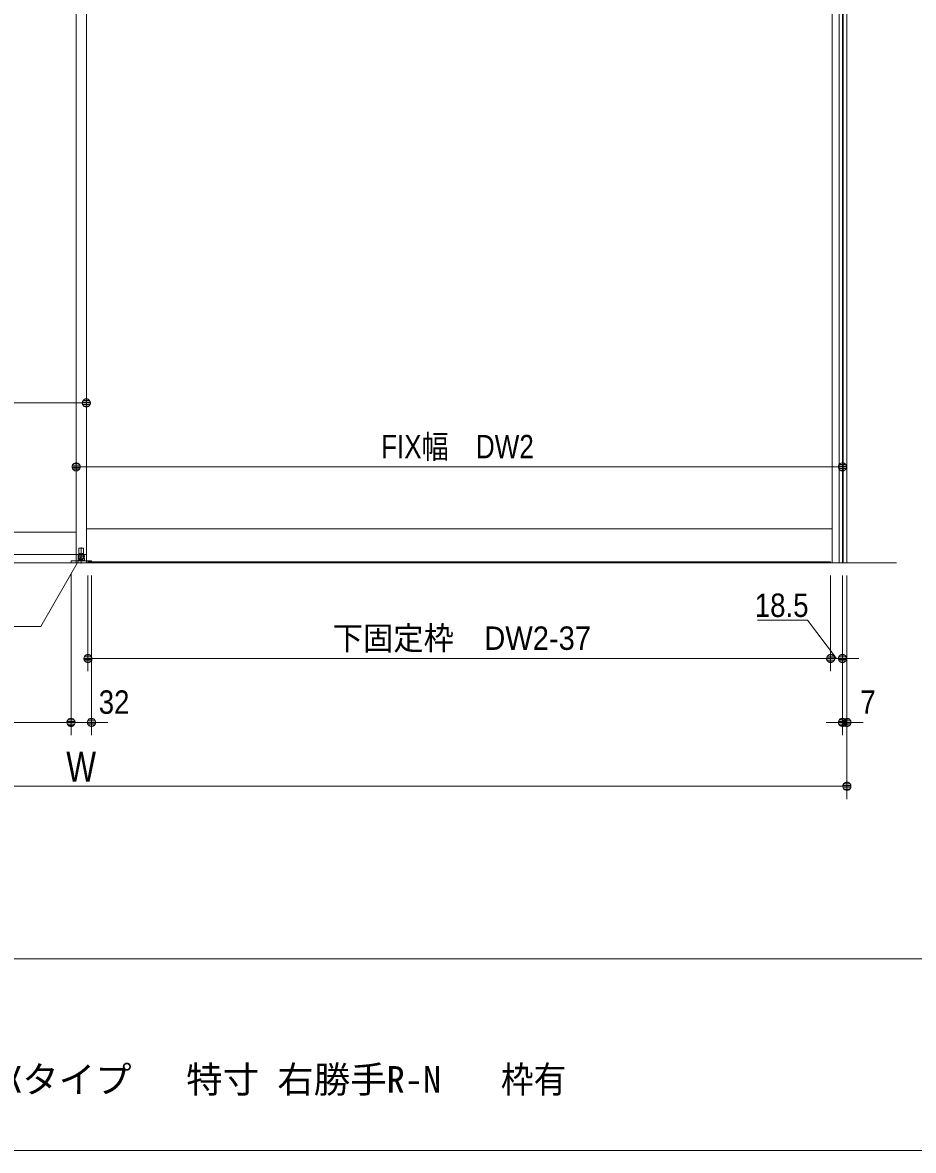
# Model space of a CAD drawing. Units: millimetres, scale not verified. Extents: x -6062 to 6062, y -3045 to 3045.
# Drawn here: x -3387 to -1992, y -2770 to -1005 of the extents above; entities that cross this region are included whole.
import ezdxf
from ezdxf.enums import TextEntityAlignment as Align

# ---------------------------------------------------------------- set-up
doc = ezdxf.new("R2010")
doc.units = ezdxf.units.MM
doc.header["$LTSCALE"] = 20
for name, color, linetype, lineweight in [('0-0_3一般', 7, 'Continuous', 9), ('0-1_2寸法-1', 7, 'Continuous', 9), ('0-2_0', 7, 'Continuous', 9), ('0-3_2寸法-2', 7, 'Continuous', 9), ('0-4_2寸法-3', 7, 'Continuous', 9), ('0-5_1図面枠', 7, 'Continuous', 9)]:
    doc.layers.add(name, color=color, linetype=linetype, lineweight=lineweight)
doc.styles.add('ＭＳ ゴシック', font='')
doc.styles.add('ＭＳ Ｐゴシック', font='')
doc.styles.get('ＭＳ ゴシック').set_extended_font_data('MS Gothic')
doc.styles.get('ＭＳ Ｐゴシック').set_extended_font_data('MS PGothic')

# ---------------------------------------------------------------- blocks, each defined once
blk = doc.blocks.new('グループ-30')
at = {"layer": '0-0_3一般'}
for p, q in [((-6320, 10000), (-6320, -37000)), ((-4623.5, -37000), (-55863.5, -37000))]:
    blk.add_line(p, q, dxfattribs=at)
blk = doc.blocks.new('グループ-31')
at = {"layer": '0-0_3一般'}
for p, q in [((-30320, 9840), (-30320, -37000)), ((-30000, 9840), (-30000, -37000)), ((-6640, -37000), (-6640, 9840)), ((-6320, -37000), (-6320, 9840)), ((-30320, -36740), (-30320, 9100)), ((-6640, -35940), (-30000, -35940)), ((-30320, -36040), (-53680, -36040)), ((-30235, -36800), (-30235, -36560)), ((-30225, -36550), (-30095, -36550)), ((-30160, -37027.8), (-30160, -36520)), ((-30085, -36560), (-30085, -36800)), ((-54000, -36740), (-30000, -36740)), ((-6320, -37000), (-30320, -37000)), ((-30260, -36922), (-30260, -36862)), ((-30200, -36862), (-30260, -36862)), ((-30260, -36942), (-30260, -36922)), ((-30260, -36922), (-30060, -36922)), ((-29840, -36942), (-30260, -36942)), ((-30085, -36800), (-30235, -36800)), ((-30234, -36800), (-30234, -36862)), ((-30234, -36800), (-30086, -36800)), ((-30120, -36862), (-30200, -36862)), ((-30060, -36862), (-30120, -36862)), ((-30086, -36800), (-30086, -36862)), ((-30060, -36922), (-30060, -36862))]:
    blk.add_line(p, q, dxfattribs=at)
for points in [[(-30000, -36740), (-30000, 9100), (-54000, 9100)], [(-30480, -37000), (-29840, -37000), (-29840, -36942)], [(-30260, -36942), (-30480, -36942), (-30480, -37000)], [(-30260, -36922), (-30060, -36922), (-30060, -36942)]]:
    blk.add_lwpolyline(points, dxfattribs=at)
blk.add_lwpolyline([(-6690, -36970), (-6690, -37000), (-29950, -37000), (-29950, -36970)], close=True, dxfattribs=at)
for centre, start, end in [((-30225, -36560), 90, 180), ((-30095, -36560), 0, 90)]:
    blk.add_arc(centre, 10, start, end, dxfattribs=at)
blk = doc.blocks.new('グループ-32')
at = {"layer": '0-0_3一般'}
for name in ['グループ-30', 'グループ-31']:
    blk.add_blockref(name, (0, 0), dxfattribs=at)
blk = doc.blocks.new('_Dot')
at = {"layer": '0-2_0'}
for p, q in [((-10, 0), (-20, 0)), ((9.78, 2), (-9.78, 2)), ((7.99, 6), (-7.99, 6)), ((9.16, -3.98), (-9.16, -3.98)), ((6, -7.98), (-6, -7.98))]:
    blk.add_line(p, q, dxfattribs=at)
for points in [[(10, 0), (9.92, 1.25), (9.69, 2.49), (9.3, 3.68), (8.76, 4.82), (8.09, 5.88), (7.29, 6.85), (6.37, 7.71), (5.36, 8.44), (4.26, 9.05), (3.09, 9.51), (1.87, 9.82), (0.63, 9.98), (-0.63, 9.98), (-1.87, 9.82), (-3.09, 9.51), (-4.26, 9.05), (-5.36, 8.44), (-6.37, 7.71), (-7.29, 6.85), (-8.09, 5.88), (-8.76, 4.82), (-9.3, 3.68), (-9.69, 2.49), (-9.92, 1.25), (-10, 0), (0, 0)], [(-10, 0), (-9.92, -1.25), (-9.69, -2.49), (-9.3, -3.68), (-8.76, -4.82), (-8.09, -5.88), (-7.29, -6.85), (-6.37, -7.71), (-5.36, -8.44), (-4.26, -9.05), (-3.09, -9.51), (-1.87, -9.82), (-0.63, -9.98), (0.63, -9.98), (1.87, -9.82), (3.09, -9.51), (4.26, -9.05), (5.36, -8.44), (6.37, -7.71), (7.29, -6.85), (8.09, -5.88), (8.76, -4.82), (9.3, -3.68), (9.69, -2.49), (9.92, -1.25), (10, 0), (0, 0)]]:
    blk.add_lwpolyline(points, close=True, dxfattribs=at)
blk = doc.blocks.new('グループ-48')
at = {"layer": '0-0_3一般'}
for p, q in [((-6420, -37000), (-6420, 10000)), ((-6300, 10000), (-6300, -37000)), ((-6180, 10000), (-6180, -37000)), ((-6180, -37000), (-6420, -37000))]:
    blk.add_line(p, q, dxfattribs=at)
blk = doc.blocks.new('グループ-89')
at = {"layer": '0-5_1図面枠'}
blk.add_line((-80000, -49400), (80000, -49400), dxfattribs=at)
blk.add_lwpolyline([(-80000, 55400), (80000, 55400), (80000, -55400), (-80000, -55400)], close=True, dxfattribs=at)
blk = doc.blocks.new('図面枠')
at = {"layer": '0-5_1図面枠'}
blk.add_blockref('グループ-89', (0, 0), dxfattribs=at)

msp = doc.modelspace()

# ---------------------------------------------------------------- linework, layer by layer
at = {"layer": '0-1_2寸法-1'}
for p, q in [((-3287.5, -1580), (-3287.3, -1580)), ((-3300.21, -1600), (-4474.79, -1600)), ((-3303.5, -1680), (-3303.3, -1680)), ((-2103.5, -1680), (-2103.3, -1680)), ((-2116.21, -1700), (-3290.79, -1700)), ((-3311.5, -1867.1), (-3311.5, -2120)), ((-3285, -1870), (-3285, -2020)), ((-2122, -1870), (-2122, -2020)), ((-2134.71, -2000), (-3272.29, -2000)), ((-4474.79, -2100), (-3324.21, -2100)), ((-2096.5, -2120), (-2096.5, -2220)), ((-4481.79, -2200), (-2109.21, -2200))]:
    msp.add_line(p, q, dxfattribs=at)
at = {"layer": '0-3_2寸法-2'}
for p, q in [((-3311.5, -1867.1), (-3311.5, -2120)), ((-3279.5, -1870), (-3279.5, -2120)), ((-2122, -1870), (-2122, -2020)), ((-2103.5, -1870), (-2103.5, -2020)), ((-2096.5, -1870), (-2096.5, -2120)), ((-2134.71, -2000), (-2147.42, -2000)), ((-2103.5, -2000), (-2122, -2000)), ((-2090.79, -2000), (-2078.08, -2000)), ((-2103.5, -2020), (-2103.5, -2120)), ((-3324.21, -2100), (-3336.92, -2100)), ((-3311.5, -2100), (-3279.5, -2100)), ((-3266.79, -2100), (-3254.08, -2100)), ((-2116.21, -2100), (-2128.92, -2100)), ((-2103.5, -2100), (-2096.5, -2100)), ((-2083.79, -2100), (-2071.08, -2100))]:
    msp.add_line(p, q, dxfattribs=at)
msp.add_lwpolyline([(-2236.55, -1940), (-2158.44, -1940), (-2112.75, -2000)], dxfattribs=at)
at = {"layer": '0-4_2寸法-3'}
for p, q in [((-3295.33, -1835.01), (-3295.67, -1835.01)), ((-3295.33, -1835.01), (-3295.67, -1835.01)), ((-3290.61, -1839.01), (-3300.39, -1839.01)), ((-3291.5, -1843.01), (-3299.5, -1843.01))]:
    msp.add_line(p, q, dxfattribs=at)
msp.add_lwpolyline([(-3295.5, -1840), (-3359.01, -1950), (-3675.02, -1950)], dxfattribs=at)
msp.add_circle((-3295.5, -1840), 5.01, dxfattribs=at)
msp.add_circle((-3295.5, -1840), 5.01, dxfattribs=at)

# ---------------------------------------------------------------- block references
at = {"layer": '0-0_3一般', "xscale": 0.05, "yscale": 0.05}
for name in ['グループ-32', 'グループ-48']:
    msp.add_blockref(name, (-1787.5, 0), dxfattribs=at)
at = {"layer": '0-1_2寸法-1', "xscale": 0.6356201, "yscale": 0.6356201}
for p in [(-3287.5, -1600), (-2103.5, -1700), (-2122, -2000), (-3311.5, -2100), (-2096.5, -2200)]:
    msp.add_blockref('_Dot', p, dxfattribs=at)
at = {"layer": '0-1_2寸法-1', "xscale": 0.6356201, "yscale": 0.6356201, "rotation": 180}
for p in [(-3303.5, -1700), (-3285, -2000)]:
    msp.add_blockref('_Dot', p, dxfattribs=at)
at = {"layer": '0-3_2寸法-2', "xscale": 0.6356201, "yscale": 0.6356201}
for p in [(-2122, -2000), (-3311.5, -2100), (-2103.5, -2100)]:
    msp.add_blockref('_Dot', p, dxfattribs=at)
at = {"layer": '0-3_2寸法-2', "xscale": 0.6356201, "yscale": 0.6356201, "rotation": 180}
for p in [(-2103.5, -2000), (-3279.5, -2100), (-2096.5, -2100)]:
    msp.add_blockref('_Dot', p, dxfattribs=at)
at = {"layer": '0-5_1図面枠', "xscale": 0.05, "yscale": 0.05}
msp.add_blockref('図面枠', (-1787.5, 0), dxfattribs=at)

# ---------------------------------------------------------------- texts
at = {"layer": '0-1_2寸法-1', "style": 'ＭＳ Ｐゴシック'}
for s, height, width, p in [('FIX幅\u3000DW2', 36.69, 0.85, (-2826, -1697.65)), ('下固定枠\u3000DW2-37', 36.66, 0.95, (-2901.87, -1997.47)), ('W', 47.21, 0.8, (-3318.96, -2207.07))]:
    msp.add_text(s, height=height, dxfattribs=dict(at, width=width)).set_placement(p, align=Align.BOTTOM_LEFT)
at = {"layer": '0-3_2寸法-2', "style": 'ＭＳ Ｐゴシック', "width": 0.9}
for s, height, p in [('18.5', 36.69, (-2240.71, -1945.96)), ('32', 36.66, (-3268.09, -2097.52)), ('7', 36.66, (-2075.4, -2097.52))]:
    msp.add_text(s, height=height, dxfattribs=at).set_placement(p, align=Align.BOTTOM_LEFT)
at = {"layer": '0-5_1図面枠', "style": 'ＭＳ ゴシック'}
msp.add_text('1枚引き込み＋FIXタイプ \u3000特寸 右勝手R-N', height=41.84, dxfattribs=at).set_placement((-3844.15, -2692.37), align=Align.BOTTOM_LEFT)
at = {"layer": '0-5_1図面枠', "style": 'ＭＳ ゴシック', "width": 0.9}
msp.add_text('\u3000枠有', height=41.84, dxfattribs=at).set_placement((-2689.82, -2692.37), align=Align.BOTTOM_LEFT)

doc.saveas('drawing.dxf')
